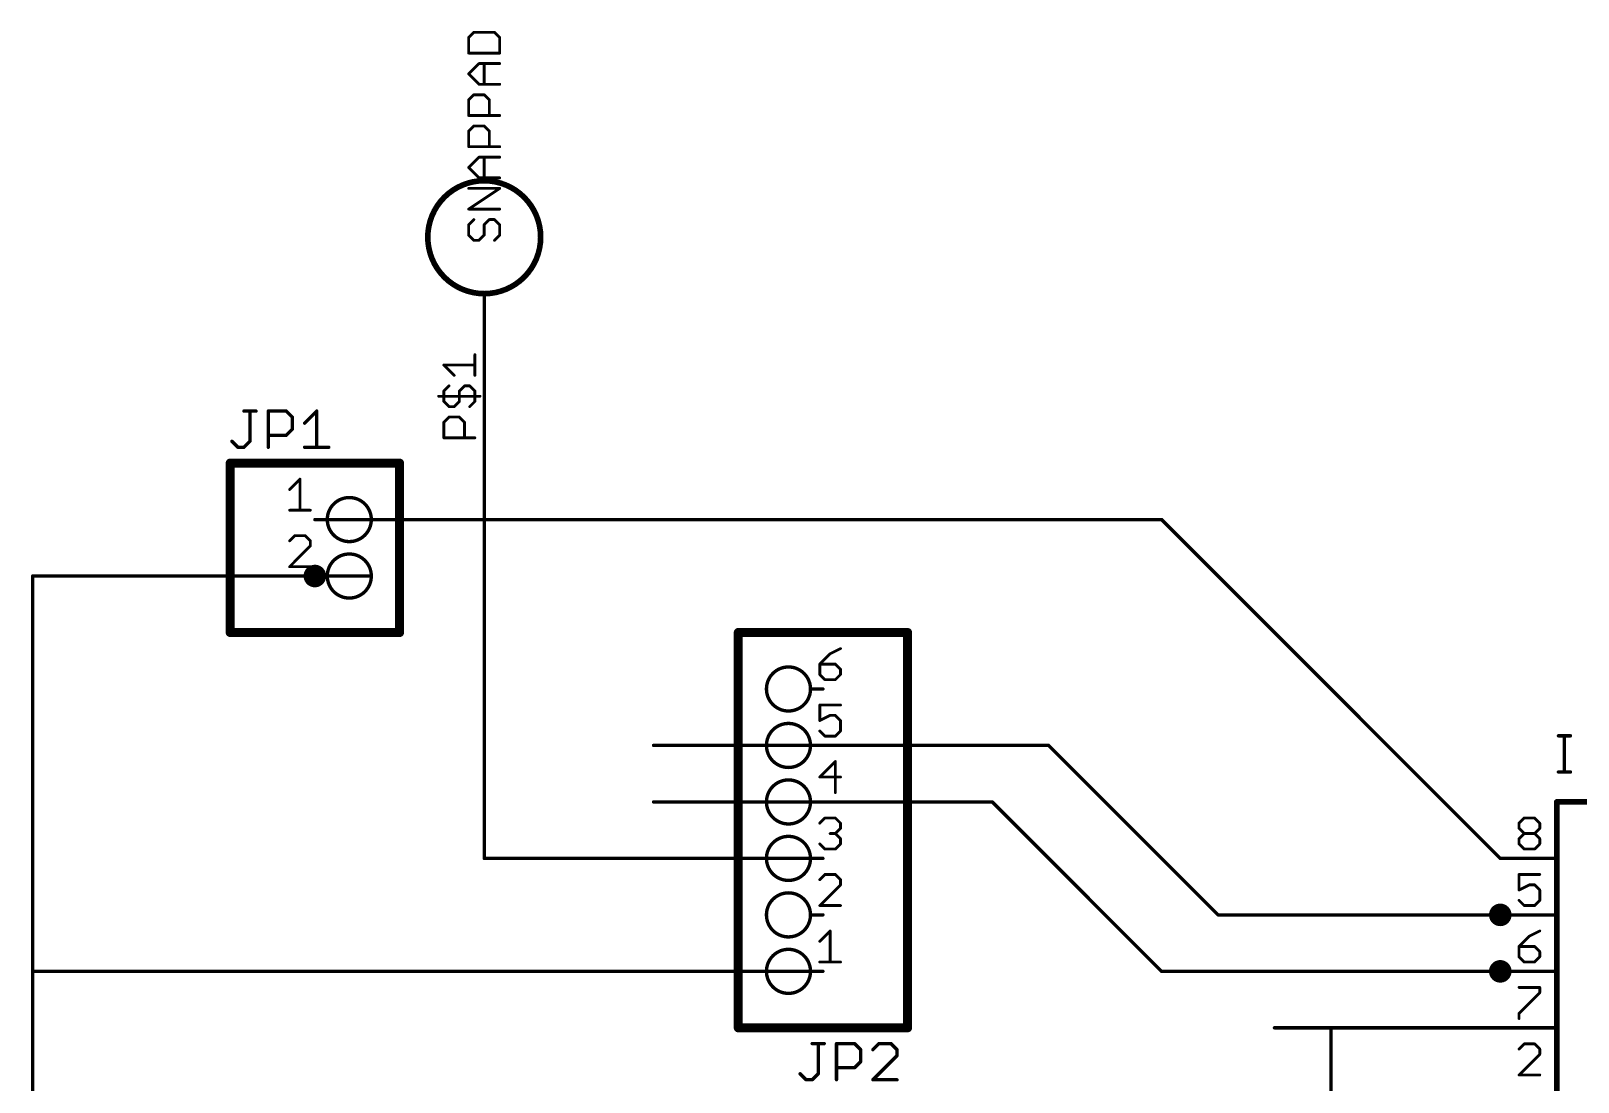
# Model space of a CAD drawing. Extents: x -18 to 94, y 13 to 106.
# Drawn here: x -17.9 to 51.8, y 58.5 to 105.8 of the extents above; entities that cross this region are included whole.
import ezdxf

# ---------------------------------------------------------------- set-up
doc = ezdxf.new("R2010")
doc.units = 0
for name, color, linetype in [('91', 94, 'CONTINUOUS'), ('94', 14, 'CONTINUOUS'), ('95', 251, 'CONTINUOUS')]:
    doc.layers.add(name, color=color, linetype=linetype)

msp = doc.modelspace()

# ---------------------------------------------------------------- linework, layer by layer
at = {"layer": '91', "const_width": 0.1524}
for points in [[(2.54, 83.82), (2.54, 88.9)], [(-5.08, 83.82), (2.54, 83.82)], [(2.54, 83.82), (33.02, 83.82)], [(2.54, 68.58), (2.54, 83.82)], [(33.02, 83.82), (48.26, 68.58)], [(-17.78, 81.28), (-17.78, 63.5)], [(-5.08, 81.28), (-17.78, 81.28)], [(-2.54, 81.28), (-5.08, 81.28)], [(17.78, 73.66), (10.16, 73.66)], [(17.78, 73.66), (27.94, 73.66)], [(27.94, 73.66), (35.56, 66.04)], [(17.78, 71.12), (10.16, 71.12)], [(17.78, 71.12), (25.4, 71.12)], [(25.4, 71.12), (33.02, 63.5)], [(2.54, 68.58), (17.78, 68.58)], [(48.26, 68.58), (50.8, 68.58)], [(35.56, 66.04), (48.26, 66.04)], [(48.26, 66.04), (50.8, 66.04)], [(17.78, 63.5), (-17.78, 63.5)], [(-17.78, 12.7), (-17.78, 63.5)], [(33.02, 63.5), (48.26, 63.5)], [(48.26, 63.5), (50.8, 63.5)], [(38.1, 60.96), (40.64, 60.96)], [(48.26, 60.96), (40.64, 60.96)], [(40.64, 60.96), (40.64, 30.48)]]:
    msp.add_lwpolyline(points, dxfattribs=at)
at = {"layer": '91'}
for points, const_width in [([(2.5781, 88.9, 1), (2.5019, 88.9)], 0.0762), ([(-5.08, 83.8581, 1), (-5.08, 83.7819)], 0.0762), ([(2.54, 83.8581, 1), (2.54, 83.7819)], 0.0762), ([(2.5781, 83.82, 1), (2.5019, 83.82)], 0.0762), ([(2.5019, 83.82, 1), (2.5781, 83.82)], 0.0762), ([(2.54, 83.7819, 1), (2.54, 83.8581)], 0.0762), ([(33.0469, 83.8469, 1), (32.9931, 83.7931)], 0.0762), ([(33.02, 83.7819, 1), (33.02, 83.8581)], 0.0762), ([(-5.08, 81.026, 1), (-5.08, 81.534, 1), (-5.08, 81.026)], 0.508), ([(-17.7419, 81.28, 1), (-17.8181, 81.28)], 0.0762), ([(-17.78, 81.3181, 1), (-17.78, 81.2419)], 0.0762), ([(-5.08, 81.3181, 1), (-5.08, 81.2419)], 0.0762), ([(-5.08, 81.2419, 1), (-5.08, 81.3181)], 0.0762), ([(-2.54, 81.2419, 1), (-2.54, 81.3181)], 0.0762), ([(10.16, 73.6981, 1), (10.16, 73.6219)], 0.0762), ([(17.78, 73.6981, 1), (17.78, 73.6219)], 0.0762), ([(17.78, 73.6219, 1), (17.78, 73.6981)], 0.0762), ([(27.9669, 73.6869, 1), (27.9131, 73.6331)], 0.0762), ([(27.94, 73.6219, 1), (27.94, 73.6981)], 0.0762), ([(10.16, 71.1581, 1), (10.16, 71.0819)], 0.0762), ([(17.78, 71.1581, 1), (17.78, 71.0819)], 0.0762), ([(17.78, 71.0819, 1), (17.78, 71.1581)], 0.0762), ([(25.4269, 71.1469, 1), (25.3731, 71.0931)], 0.0762), ([(25.4, 71.0819, 1), (25.4, 71.1581)], 0.0762), ([(2.54, 68.6181, 1), (2.54, 68.5419)], 0.0762), ([(2.5019, 68.58, 1), (2.5781, 68.58)], 0.0762), ([(17.78, 68.5419, 1), (17.78, 68.6181)], 0.0762), ([(48.26, 68.6181, 1), (48.26, 68.5419)], 0.0762), ([(48.2331, 68.5531, 1), (48.2869, 68.6069)], 0.0762), ([(50.8, 68.5419, 1), (50.8, 68.6181)], 0.0762), ([(48.26, 65.786, 1), (48.26, 66.294, 1), (48.26, 65.786)], 0.508), ([(35.56, 66.0781, 1), (35.56, 66.0019)], 0.0762), ([(35.5331, 66.0131, 1), (35.5869, 66.0669)], 0.0762), ([(48.26, 66.0781, 1), (48.26, 66.0019)], 0.0762), ([(48.26, 66.0019, 1), (48.26, 66.0781)], 0.0762), ([(50.8, 66.0019, 1), (50.8, 66.0781)], 0.0762), ([(-17.78, 63.5381, 1), (-17.78, 63.4619)], 0.0762), ([(-17.7419, 63.5, 1), (-17.8181, 63.5)], 0.0762), ([(-17.8181, 63.5, 1), (-17.7419, 63.5)], 0.0762), ([(17.78, 63.4619, 1), (17.78, 63.5381)], 0.0762), ([(33.02, 63.5381, 1), (33.02, 63.4619)], 0.0762), ([(32.9931, 63.4731, 1), (33.0469, 63.5269)], 0.0762), ([(48.26, 63.246, 1), (48.26, 63.754, 1), (48.26, 63.246)], 0.508), ([(48.26, 63.5381, 1), (48.26, 63.4619)], 0.0762), ([(48.26, 63.4619, 1), (48.26, 63.5381)], 0.0762), ([(50.8, 63.4619, 1), (50.8, 63.5381)], 0.0762), ([(38.1, 60.9981, 1), (38.1, 60.9219)], 0.0762), ([(40.64, 60.9981, 1), (40.64, 60.9219)], 0.0762), ([(40.6781, 60.96, 1), (40.6019, 60.96)], 0.0762), ([(40.64, 60.9219, 1), (40.64, 60.9981)], 0.0762), ([(48.26, 60.9219, 1), (48.26, 60.9981)], 0.0762)]:
    msp.add_lwpolyline(points, format="xyb", dxfattribs=dict(at, const_width=const_width))
at = {"layer": '94'}
for points, const_width in [([(2.54, 99.06, 0.4142), (0, 96.52)], 0.254), ([(5.08, 96.52, 0.4142), (2.54, 99.06)], 0.254), ([(2.54, 99.1235, 1), (2.54, 98.9965)], 0.127), ([(2.54, 98.9965, 1), (2.54, 99.1235)], 0.127), ([(0, 96.52, 0.4142), (2.54, 93.98)], 0.254), ([(0.0635, 96.52, 1), (-0.0635, 96.52)], 0.127), ([(-0.0635, 96.52, 1), (0.0635, 96.52)], 0.127), ([(2.54, 93.98, 0.4142), (5.08, 96.52)], 0.254), ([(5.1435, 96.52, 1), (5.0165, 96.52)], 0.127), ([(5.0165, 96.52, 1), (5.1435, 96.52)], 0.127), ([(2.54, 94.0435, 1), (2.54, 93.9165)], 0.127), ([(2.5781, 93.98, 1), (2.5019, 93.98)], 0.0762), ([(2.54, 93.9165, 1), (2.54, 94.0435)], 0.127), ([(2.5019, 88.9, 1), (2.5781, 88.9)], 0.0762), ([(-8.89, 86.4616, 1), (-8.89, 86.2584)], 0.2032), ([(-8.7884, 86.36, 1), (-8.9916, 86.36)], 0.2032), ([(-1.1684, 86.36, 1), (-1.3716, 86.36)], 0.2032), ([(-1.27, 86.2584, 1), (-1.27, 86.4616)], 0.2032), ([(-3.5306, 82.8294, 1), (-3.5306, 84.8106, 1), (-3.5306, 82.8294)], 0.1524), ([(-5.08, 83.8581, 1), (-5.08, 83.7819)], 0.0762), ([(-4.5212, 83.7819, 1), (-4.5212, 83.8581)], 0.0762), ([(-3.5306, 80.2894, 1), (-3.5306, 82.2706, 1), (-3.5306, 80.2894)], 0.1524), ([(-5.08, 81.3181, 1), (-5.08, 81.2419)], 0.0762), ([(-4.5212, 81.2419, 1), (-4.5212, 81.3181)], 0.0762), ([(-8.89, 78.8416, 1), (-8.89, 78.6384)], 0.2032), ([(-8.9916, 78.74, 1), (-8.7884, 78.74)], 0.2032), ([(-1.3716, 78.74, 1), (-1.1684, 78.74)], 0.2032), ([(-1.27, 78.6384, 1), (-1.27, 78.8416)], 0.2032), ([(13.97, 78.8416, 1), (13.97, 78.6384)], 0.2032), ([(14.0716, 78.74, 1), (13.8684, 78.74)], 0.2032), ([(21.6916, 78.74, 1), (21.4884, 78.74)], 0.2032), ([(21.59, 78.6384, 1), (21.59, 78.8416)], 0.2032), ([(16.2306, 75.2094, 1), (16.2306, 77.1906, 1), (16.2306, 75.2094)], 0.1524), ([(17.2212, 76.2381, 1), (17.2212, 76.1619)], 0.0762), ([(17.78, 76.1619, 1), (17.78, 76.2381)], 0.0762), ([(16.2306, 72.6694, 1), (16.2306, 74.6506, 1), (16.2306, 72.6694)], 0.1524), ([(17.2212, 73.6981, 1), (17.2212, 73.6219)], 0.0762), ([(17.78, 73.6219, 1), (17.78, 73.6981)], 0.0762), ([(16.2306, 70.1294, 1), (16.2306, 72.1106, 1), (16.2306, 70.1294)], 0.1524), ([(17.2212, 71.1581, 1), (17.2212, 71.0819)], 0.0762), ([(17.78, 71.0819, 1), (17.78, 71.1581)], 0.0762), ([(50.8, 71.1835, 1), (50.8, 71.0565)], 0.127), ([(50.8635, 71.12, 1), (50.7365, 71.12)], 0.127), ([(16.2306, 67.5894, 1), (16.2306, 69.5706, 1), (16.2306, 67.5894)], 0.1524), ([(17.2212, 68.6181, 1), (17.2212, 68.5419)], 0.0762), ([(17.78, 68.5419, 1), (17.78, 68.6181)], 0.0762), ([(48.26, 68.6181, 1), (48.26, 68.5419)], 0.0762), ([(50.8, 68.5419, 1), (50.8, 68.6181)], 0.0762), ([(16.2306, 65.0494, 1), (16.2306, 67.0306, 1), (16.2306, 65.0494)], 0.1524), ([(17.2212, 66.0781, 1), (17.2212, 66.0019)], 0.0762), ([(17.78, 66.0019, 1), (17.78, 66.0781)], 0.0762), ([(48.26, 66.0781, 1), (48.26, 66.0019)], 0.0762), ([(50.8, 66.0019, 1), (50.8, 66.0781)], 0.0762), ([(16.2306, 62.5094, 1), (16.2306, 64.4906, 1), (16.2306, 62.5094)], 0.1524), ([(17.2212, 63.5381, 1), (17.2212, 63.4619)], 0.0762), ([(17.78, 63.4619, 1), (17.78, 63.5381)], 0.0762), ([(48.26, 63.5381, 1), (48.26, 63.4619)], 0.0762), ([(50.8, 63.4619, 1), (50.8, 63.5381)], 0.0762), ([(13.97, 61.0616, 1), (13.97, 60.8584)], 0.2032), ([(13.8684, 60.96, 1), (14.0716, 60.96)], 0.2032), ([(21.4884, 60.96, 1), (21.6916, 60.96)], 0.2032), ([(21.59, 60.8584, 1), (21.59, 61.0616)], 0.2032), ([(48.26, 60.9981, 1), (48.26, 60.9219)], 0.0762), ([(50.8, 60.9219, 1), (50.8, 60.9981)], 0.0762)]:
    msp.add_lwpolyline(points, format="xyb", dxfattribs=dict(at, const_width=const_width))
for points, const_width in [([(2.54, 88.9), (2.54, 93.98)], 0.1524), ([(-1.27, 86.36), (-8.89, 86.36)], 0.4064), ([(-8.89, 86.36), (-8.89, 78.74)], 0.4064), ([(-1.27, 78.74), (-1.27, 86.36)], 0.4064), ([(-5.08, 83.82), (-4.5212, 83.82)], 0.1524), ([(-5.08, 81.28), (-4.5212, 81.28)], 0.1524), ([(-8.89, 78.74), (-1.27, 78.74)], 0.4064), ([(21.59, 78.74), (13.97, 78.74)], 0.4064), ([(13.97, 78.74), (13.97, 60.96)], 0.4064), ([(21.59, 60.96), (21.59, 78.74)], 0.4064), ([(17.78, 76.2), (17.2212, 76.2)], 0.1524), ([(17.78, 73.66), (17.2212, 73.66)], 0.1524), ([(17.78, 71.12), (17.2212, 71.12)], 0.1524), ([(50.8, 71.12), (93.98, 71.12)], 0.254), ([(50.8, 48.26), (50.8, 71.12)], 0.254), ([(17.78, 68.58), (17.2212, 68.58)], 0.1524), ([(48.26, 68.58), (50.8, 68.58)], 0.1524), ([(17.78, 66.04), (17.2212, 66.04)], 0.1524), ([(48.26, 66.04), (50.8, 66.04)], 0.1524), ([(17.78, 63.5), (17.2212, 63.5)], 0.1524), ([(48.26, 63.5), (50.8, 63.5)], 0.1524), ([(13.97, 60.96), (21.59, 60.96)], 0.4064), ([(48.26, 60.96), (50.8, 60.96)], 0.1524)]:
    msp.add_lwpolyline(points, dxfattribs=dict(at, const_width=const_width))
at = {"layer": '95'}
for points, const_width in [([(2.0733, 105.7321), (1.8403, 105.4991)], 0.127), ([(1.8403, 105.4991), (1.8403, 104.8)], 0.127), ([(3.0055, 105.7321), (2.0733, 105.7321)], 0.127), ([(3.2385, 105.4991), (3.0055, 105.7321)], 0.127), ([(3.2385, 104.8), (3.2385, 105.4991)], 0.127), ([(1.8403, 104.8), (3.2385, 104.8)], 0.127), ([(1.8403, 103.8628), (2.3064, 104.3288)], 0.127), ([(2.3064, 103.3967), (1.8403, 103.8628)], 0.127), ([(2.3064, 104.3288), (3.2385, 104.3288)], 0.127), ([(2.5394, 103.3967), (2.5394, 104.3288)], 0.127), ([(3.2385, 103.3967), (2.3064, 103.3967)], 0.127), ([(1.8403, 102.6925), (2.0733, 102.9255)], 0.127), ([(1.8403, 101.9934), (1.8403, 102.6925)], 0.127), ([(2.0733, 102.9255), (2.5394, 102.9255)], 0.127), ([(2.5394, 102.9255), (2.7724, 102.6925)], 0.127), ([(2.7724, 102.6925), (2.7724, 101.9934)], 0.127), ([(3.2385, 101.9934), (1.8403, 101.9934)], 0.127), ([(1.8403, 101.2892), (2.0733, 101.5223)], 0.127), ([(1.8403, 100.5901), (1.8403, 101.2892)], 0.127), ([(2.0733, 101.5223), (2.5394, 101.5223)], 0.127), ([(2.5394, 101.5223), (2.7724, 101.2892)], 0.127), ([(2.7724, 101.2892), (2.7724, 100.5901)], 0.127), ([(3.2385, 100.5901), (1.8403, 100.5901)], 0.127), ([(1.8403, 99.6529), (2.3064, 100.119)], 0.127), ([(2.3064, 99.1869), (1.8403, 99.6529)], 0.127), ([(2.3064, 100.119), (3.2385, 100.119)], 0.127), ([(2.5394, 99.1869), (2.5394, 100.119)], 0.127), ([(3.2385, 99.1869), (2.3064, 99.1869)], 0.127), ([(1.8403, 97.7836), (3.2385, 98.7157)], 0.127), ([(3.2385, 98.7157), (1.8403, 98.7157)], 0.127), ([(3.2385, 97.7836), (1.8403, 97.7836)], 0.127), ([(2.0733, 97.3124), (1.8403, 97.0794)], 0.127), ([(1.8403, 97.0794), (1.8403, 96.6133)], 0.127), ([(2.5394, 97.0794), (2.7724, 97.3124)], 0.127), ([(2.5394, 96.6133), (2.5394, 97.0794)], 0.127), ([(2.7724, 97.3124), (3.0055, 97.3124)], 0.127), ([(3.0055, 97.3124), (3.2385, 97.0794)], 0.127), ([(3.2385, 97.0794), (3.2385, 96.6133)], 0.127), ([(1.8403, 96.6133), (2.0733, 96.3803)], 0.127), ([(2.0733, 96.3803), (2.3064, 96.3803)], 0.127), ([(2.3064, 96.3803), (2.5394, 96.6133)], 0.127), ([(3.2385, 96.6133), (3.0055, 96.3803)], 0.127), ([(2.1209, 90.3034), (2.1209, 91.2355)], 0.127), ([(1.1888, 90.3034), (0.7227, 90.7695)], 0.127), ([(0.7227, 90.7695), (2.1209, 90.7695)], 0.127), ([(0.7227, 89.5992), (0.9557, 89.8323)], 0.127), ([(1.6548, 89.8323), (1.4218, 89.5992)], 0.127), ([(1.8879, 89.8323), (1.6548, 89.8323)], 0.127), ([(2.1209, 89.5992), (1.8879, 89.8323)], 0.127), ([(0.4897, 89.3662), (2.3539, 89.3662)], 0.127), ([(0.7227, 89.1332), (0.7227, 89.5992)], 0.127), ([(0.9557, 88.9001), (0.7227, 89.1332)], 0.127), ([(1.4218, 89.1332), (1.1888, 88.9001)], 0.127), ([(1.4218, 89.5992), (1.4218, 89.1332)], 0.127), ([(1.8879, 88.9001), (2.1209, 89.1332)], 0.127), ([(2.1209, 89.1332), (2.1209, 89.5992)], 0.127), ([(-8.2715, 88.6982), (-7.7291, 88.6982)], 0.1524), ([(-8.0003, 87.3424), (-8.0003, 88.6982)], 0.1524), ([(-7.1766, 87.0712), (-7.1766, 88.6982)], 0.1524), ([(-7.1766, 88.6982), (-6.3632, 88.6982)], 0.1524), ([(-6.3632, 88.6982), (-6.092, 88.427)], 0.1524), ([(-6.092, 88.427), (-6.092, 87.8847)], 0.1524), ([(-5.5395, 88.1559), (-4.9972, 88.6982)], 0.1524), ([(-4.9972, 88.6982), (-4.9972, 87.0712)], 0.1524), ([(0.7227, 88.196), (0.9557, 88.429)], 0.127), ([(1.1888, 88.9001), (0.9557, 88.9001)], 0.127), ([(0.9557, 88.429), (1.4218, 88.429)], 0.127), ([(1.4218, 88.429), (1.6548, 88.196)], 0.127), ([(-6.092, 87.8847), (-6.3632, 87.6135)], 0.1524), ([(0.7227, 87.4969), (0.7227, 88.196)], 0.127), ([(1.6548, 88.196), (1.6548, 87.4969)], 0.127), ([(-8.8138, 87.3424), (-8.5426, 87.0712)], 0.1524), ([(-8.5426, 87.0712), (-8.2715, 87.0712)], 0.1524), ([(-8.2715, 87.0712), (-8.0003, 87.3424)], 0.1524), ([(-6.3632, 87.6135), (-7.1766, 87.6135)], 0.1524), ([(-5.5395, 87.0712), (-4.4548, 87.0712)], 0.1524), ([(2.1209, 87.4969), (0.7227, 87.4969)], 0.127), ([(-6.2166, 85.1712), (-5.7505, 85.6373)], 0.127), ([(-5.7505, 85.6373), (-5.7505, 84.2391)], 0.127), ([(-6.2166, 84.2391), (-5.2845, 84.2391)], 0.127), ([(-5.9835, 83.0973), (-6.2166, 82.8643)], 0.127), ([(-5.5175, 83.0973), (-5.9835, 83.0973)], 0.127), ([(-5.2845, 82.8643), (-5.5175, 83.0973)], 0.127), ([(-5.2845, 82.6312), (-5.2845, 82.8643)], 0.127), ([(-6.2166, 81.6991), (-5.2845, 82.6312)], 0.127), ([(-5.2845, 81.6991), (-6.2166, 81.6991)], 0.127), ([(18.5724, 78.0173), (18.1064, 77.7843)], 0.127), ([(18.1064, 77.7843), (17.6403, 77.3182)], 0.127), ([(17.6403, 77.3182), (17.6403, 76.8521)], 0.127), ([(18.3394, 77.3182), (17.6403, 77.3182)], 0.127), ([(18.5724, 77.0852), (18.3394, 77.3182)], 0.127), ([(17.6403, 76.8521), (17.8733, 76.6191)], 0.127), ([(17.8733, 76.6191), (18.3394, 76.6191)], 0.127), ([(18.3394, 76.6191), (18.5724, 76.8521)], 0.127), ([(18.5724, 76.8521), (18.5724, 77.0852)], 0.127), ([(18.5724, 75.4773), (17.6403, 75.4773)], 0.127), ([(17.6403, 75.4773), (17.6403, 74.7782)], 0.127), ([(17.6403, 74.7782), (18.1064, 75.0112)], 0.127), ([(18.1064, 75.0112), (18.3394, 75.0112)], 0.127), ([(18.3394, 75.0112), (18.5724, 74.7782)], 0.127), ([(18.5724, 74.7782), (18.5724, 74.3121)], 0.127), ([(17.8733, 74.0791), (17.6403, 74.3121)], 0.127), ([(18.3394, 74.0791), (17.8733, 74.0791)], 0.127), ([(18.5724, 74.3121), (18.3394, 74.0791)], 0.127), ([(50.8762, 74.0932), (51.4185, 74.0932)], 0.1524), ([(51.1474, 72.4662), (51.1474, 74.0932)], 0.1524), ([(18.3394, 72.9373), (17.6403, 72.2382)], 0.127), ([(18.3394, 71.5391), (18.3394, 72.9373)], 0.127), ([(50.8762, 72.4662), (51.4185, 72.4662)], 0.1524), ([(17.6403, 72.2382), (18.5724, 72.2382)], 0.127), ([(17.6403, 70.1643), (17.8733, 70.3973)], 0.127), ([(17.8733, 70.3973), (18.3394, 70.3973)], 0.127), ([(18.3394, 70.3973), (18.5724, 70.1643)], 0.127), ([(49.1046, 70.1643), (49.3377, 70.3973)], 0.127), ([(49.3377, 70.3973), (49.8037, 70.3973)], 0.127), ([(49.8037, 70.3973), (50.0368, 70.1643)], 0.127), ([(18.3394, 69.6982), (18.1064, 69.6982)], 0.127), ([(18.5724, 69.9312), (18.3394, 69.6982)], 0.127), ([(18.3394, 69.6982), (18.5724, 69.4652)], 0.127), ([(18.5724, 70.1643), (18.5724, 69.9312)], 0.127), ([(49.1046, 69.9312), (49.1046, 70.1643)], 0.127), ([(49.3377, 69.6982), (49.1046, 69.9312)], 0.127), ([(49.1046, 69.4652), (49.3377, 69.6982)], 0.127), ([(49.3377, 69.6982), (49.8037, 69.6982)], 0.127), ([(50.0368, 69.9312), (49.8037, 69.6982)], 0.127), ([(49.8037, 69.6982), (50.0368, 69.4652)], 0.127), ([(50.0368, 70.1643), (50.0368, 69.9312)], 0.127), ([(17.8733, 68.9991), (17.6403, 69.2321)], 0.127), ([(18.3394, 68.9991), (17.8733, 68.9991)], 0.127), ([(18.5724, 69.2321), (18.3394, 68.9991)], 0.127), ([(18.5724, 69.4652), (18.5724, 69.2321)], 0.127), ([(49.1046, 69.2321), (49.1046, 69.4652)], 0.127), ([(49.3377, 68.9991), (49.1046, 69.2321)], 0.127), ([(49.8037, 68.9991), (49.3377, 68.9991)], 0.127), ([(50.0368, 69.2321), (49.8037, 68.9991)], 0.127), ([(50.0368, 69.4652), (50.0368, 69.2321)], 0.127), ([(17.8733, 67.8573), (17.6403, 67.6243)], 0.127), ([(18.3394, 67.8573), (17.8733, 67.8573)], 0.127), ([(18.5724, 67.6243), (18.3394, 67.8573)], 0.127), ([(18.5724, 67.3912), (18.5724, 67.6243)], 0.127), ([(50.0368, 67.8573), (49.1046, 67.8573)], 0.127), ([(49.1046, 67.8573), (49.1046, 67.1582)], 0.127), ([(17.6403, 66.4591), (18.5724, 67.3912)], 0.127), ([(49.1046, 67.1582), (49.5707, 67.3912)], 0.127), ([(49.5707, 67.3912), (49.8037, 67.3912)], 0.127), ([(49.8037, 67.3912), (50.0368, 67.1582)], 0.127), ([(50.0368, 67.1582), (50.0368, 66.6921)], 0.127), ([(18.5724, 66.4591), (17.6403, 66.4591)], 0.127), ([(49.3377, 66.4591), (49.1046, 66.6921)], 0.127), ([(49.8037, 66.4591), (49.3377, 66.4591)], 0.127), ([(50.0368, 66.6921), (49.8037, 66.4591)], 0.127), ([(17.6403, 64.8512), (18.1064, 65.3173)], 0.127), ([(18.1064, 65.3173), (18.1064, 63.9191)], 0.127), ([(49.5707, 65.0843), (49.1046, 64.6182)], 0.127), ([(50.0368, 65.3173), (49.5707, 65.0843)], 0.127), ([(49.1046, 64.6182), (49.1046, 64.1521)], 0.127), ([(49.8037, 64.6182), (49.1046, 64.6182)], 0.127), ([(49.1046, 64.1521), (49.3377, 63.9191)], 0.127), ([(50.0368, 64.3852), (49.8037, 64.6182)], 0.127), ([(49.8037, 63.9191), (50.0368, 64.1521)], 0.127), ([(50.0368, 64.1521), (50.0368, 64.3852)], 0.127), ([(17.6403, 63.9191), (18.5724, 63.9191)], 0.127), ([(49.3377, 63.9191), (49.8037, 63.9191)], 0.127), ([(49.1046, 62.7773), (50.0368, 62.7773)], 0.127), ([(50.0368, 62.7773), (50.0368, 62.5443)], 0.127), ([(50.0368, 62.5443), (49.1046, 61.6121)], 0.127), ([(49.1046, 61.6121), (49.1046, 61.3791)], 0.127), ([(17.2971, 60.2502), (17.8394, 60.2502)], 0.1524), ([(17.5682, 58.8944), (17.5682, 60.2502)], 0.1524), ([(18.3919, 58.6232), (18.3919, 60.2502)], 0.1524), ([(18.3919, 60.2502), (19.2054, 60.2502)], 0.1524), ([(19.2054, 60.2502), (19.4765, 59.979)], 0.1524), ([(19.4765, 59.979), (19.4765, 59.4367)], 0.1524), ([(20.3002, 60.2502), (20.029, 59.979)], 0.1524), ([(20.8425, 60.2502), (20.3002, 60.2502)], 0.1524), ([(21.1137, 59.979), (20.8425, 60.2502)], 0.1524), ([(21.1137, 59.7079), (21.1137, 59.979)], 0.1524), ([(49.3377, 60.2373), (49.1046, 60.0043)], 0.127), ([(49.8037, 60.2373), (49.3377, 60.2373)], 0.127), ([(50.0368, 60.0043), (49.8037, 60.2373)], 0.127), ([(50.0368, 59.7712), (50.0368, 60.0043)], 0.127), ([(19.2054, 59.1655), (18.3919, 59.1655)], 0.1524), ([(19.4765, 59.4367), (19.2054, 59.1655)], 0.1524), ([(20.029, 58.6232), (21.1137, 59.7079)], 0.1524), ([(49.1046, 58.8391), (50.0368, 59.7712)], 0.127), ([(16.7547, 58.8944), (17.0259, 58.6232)], 0.1524), ([(17.0259, 58.6232), (17.2971, 58.6232)], 0.1524), ([(17.2971, 58.6232), (17.5682, 58.8944)], 0.1524), ([(21.1137, 58.6232), (20.029, 58.6232)], 0.1524), ([(50.0368, 58.8391), (49.1046, 58.8391)], 0.127)]:
    msp.add_lwpolyline(points, dxfattribs=dict(at, const_width=const_width))
for points, const_width in [([(1.8721, 105.4991, 1), (1.8086, 105.4991)], 0.0635), ([(1.8179, 105.5215, 1), (1.8628, 105.4766)], 0.0635), ([(2.0733, 105.7638, 1), (2.0733, 105.7003)], 0.0635), ([(2.0958, 105.7096, 1), (2.0509, 105.7545)], 0.0635), ([(3.0279, 105.7545, 1), (2.983, 105.7096)], 0.0635), ([(3.0055, 105.7003, 1), (3.0055, 105.7638)], 0.0635), ([(3.2703, 105.4991, 1), (3.2067, 105.4991)], 0.0635), ([(3.216, 105.4766, 1), (3.261, 105.5215)], 0.0635), ([(1.8403, 104.8317, 1), (1.8403, 104.7682)], 0.0635), ([(1.8086, 104.8, 1), (1.8721, 104.8)], 0.0635), ([(3.2067, 104.8, 1), (3.2703, 104.8)], 0.0635), ([(3.2385, 104.7682, 1), (3.2385, 104.8317)], 0.0635), ([(1.8628, 103.8852, 1), (1.8179, 103.8403)], 0.0635), ([(1.8179, 103.8852, 1), (1.8628, 103.8403)], 0.0635), ([(2.3064, 104.3606, 1), (2.3064, 104.2971)], 0.0635), ([(2.3288, 104.3064, 1), (2.2839, 104.3513)], 0.0635), ([(2.5712, 104.3288, 1), (2.5077, 104.3288)], 0.0635), ([(3.2385, 104.2971, 1), (3.2385, 104.3606)], 0.0635), ([(2.3064, 103.4284, 1), (2.3064, 103.3649)], 0.0635), ([(2.2839, 103.3742, 1), (2.3288, 103.4191)], 0.0635), ([(2.5077, 103.3967, 1), (2.5712, 103.3967)], 0.0635), ([(3.2385, 103.3649, 1), (3.2385, 103.4284)], 0.0635), ([(1.8721, 102.6925, 1), (1.8086, 102.6925)], 0.0635), ([(1.8179, 102.715, 1), (1.8628, 102.6701)], 0.0635), ([(2.0733, 102.9573, 1), (2.0733, 102.8938)], 0.0635), ([(2.0958, 102.9031, 1), (2.0509, 102.948)], 0.0635), ([(2.5619, 102.948, 1), (2.517, 102.9031)], 0.0635), ([(2.5394, 102.8938, 1), (2.5394, 102.9573)], 0.0635), ([(2.8042, 102.6925, 1), (2.7407, 102.6925)], 0.0635), ([(2.75, 102.6701, 1), (2.7949, 102.715)], 0.0635), ([(1.8403, 102.0252, 1), (1.8403, 101.9617)], 0.0635), ([(1.8086, 101.9934, 1), (1.8721, 101.9934)], 0.0635), ([(2.7407, 101.9934, 1), (2.8042, 101.9934)], 0.0635), ([(3.2385, 101.9617, 1), (3.2385, 102.0252)], 0.0635), ([(1.8721, 101.2892, 1), (1.8086, 101.2892)], 0.0635), ([(1.8179, 101.3117, 1), (1.8628, 101.2668)], 0.0635), ([(2.0733, 101.554, 1), (2.0733, 101.4905)], 0.0635), ([(2.0958, 101.4998, 1), (2.0509, 101.5447)], 0.0635), ([(2.5619, 101.5447, 1), (2.517, 101.4998)], 0.0635), ([(2.5394, 101.4905, 1), (2.5394, 101.554)], 0.0635), ([(2.8042, 101.2892, 1), (2.7407, 101.2892)], 0.0635), ([(2.75, 101.2668, 1), (2.7949, 101.3117)], 0.0635), ([(1.8403, 100.6219, 1), (1.8403, 100.5584)], 0.0635), ([(1.8086, 100.5901, 1), (1.8721, 100.5901)], 0.0635), ([(2.7407, 100.5901, 1), (2.8042, 100.5901)], 0.0635), ([(3.2385, 100.5584, 1), (3.2385, 100.6219)], 0.0635), ([(1.8628, 99.6754, 1), (1.8179, 99.6305)], 0.0635), ([(1.8179, 99.6754, 1), (1.8628, 99.6305)], 0.0635), ([(2.3064, 100.1507, 1), (2.3064, 100.0872)], 0.0635), ([(2.3288, 100.0965, 1), (2.2839, 100.1414)], 0.0635), ([(2.5712, 100.119, 1), (2.5077, 100.119)], 0.0635), ([(3.2385, 100.0872, 1), (3.2385, 100.1507)], 0.0635), ([(2.3064, 99.2186, 1), (2.3064, 99.1551)], 0.0635), ([(2.2839, 99.1644, 1), (2.3288, 99.2093)], 0.0635), ([(2.5077, 99.1869, 1), (2.5712, 99.1869)], 0.0635), ([(3.2385, 99.1551, 1), (3.2385, 99.2186)], 0.0635), ([(1.8403, 98.7475, 1), (1.8403, 98.684)], 0.0635), ([(3.2561, 98.6893, 1), (3.2209, 98.7421)], 0.0635), ([(3.2385, 98.684, 1), (3.2385, 98.7475)], 0.0635), ([(1.8403, 97.8153, 1), (1.8403, 97.7518)], 0.0635), ([(1.8227, 97.81, 1), (1.8579, 97.7572)], 0.0635), ([(3.2385, 97.7518, 1), (3.2385, 97.8153)], 0.0635), ([(1.8721, 97.0794, 1), (1.8086, 97.0794)], 0.0635), ([(1.8179, 97.1018, 1), (1.8628, 97.0569)], 0.0635), ([(2.0958, 97.29, 1), (2.0509, 97.3349)], 0.0635), ([(2.5712, 97.0794, 1), (2.5077, 97.0794)], 0.0635), ([(2.517, 97.1018, 1), (2.5619, 97.0569)], 0.0635), ([(2.7724, 97.3442, 1), (2.7724, 97.2807)], 0.0635), ([(2.7949, 97.29, 1), (2.75, 97.3349)], 0.0635), ([(3.0279, 97.3349, 1), (2.983, 97.29)], 0.0635), ([(3.0055, 97.2807, 1), (3.0055, 97.3442)], 0.0635), ([(3.2703, 97.0794, 1), (3.2067, 97.0794)], 0.0635), ([(3.216, 97.0569, 1), (3.261, 97.1018)], 0.0635), ([(1.8086, 96.6133, 1), (1.8721, 96.6133)], 0.0635), ([(1.8628, 96.6358, 1), (1.8179, 96.5909)], 0.0635), ([(2.0733, 96.4121, 1), (2.0733, 96.3486)], 0.0635), ([(2.0509, 96.3578, 1), (2.0958, 96.4028)], 0.0635), ([(2.2839, 96.4028, 1), (2.3288, 96.3578)], 0.0635), ([(2.3064, 96.3486, 1), (2.3064, 96.4121)], 0.0635), ([(2.5077, 96.6133, 1), (2.5712, 96.6133)], 0.0635), ([(2.5619, 96.5909, 1), (2.517, 96.6358)], 0.0635), ([(2.983, 96.4028, 1), (3.0279, 96.3578)], 0.0635), ([(3.2067, 96.6133, 1), (3.2703, 96.6133)], 0.0635), ([(3.261, 96.5909, 1), (3.216, 96.6358)], 0.0635), ([(2.1527, 91.2355, 1), (2.0892, 91.2355)], 0.0635), ([(0.7227, 90.8012, 1), (0.7227, 90.7377)], 0.0635), ([(0.7452, 90.7919, 1), (0.7003, 90.747)], 0.0635), ([(2.1209, 90.7377, 1), (2.1209, 90.8012)], 0.0635), ([(0.9782, 89.8098, 1), (0.9333, 89.8547)], 0.0635), ([(1.1663, 90.281, 1), (1.2112, 90.3259)], 0.0635), ([(1.6548, 89.864, 1), (1.6548, 89.8005)], 0.0635), ([(1.6773, 89.8098, 1), (1.6324, 89.8547)], 0.0635), ([(1.9103, 89.8547, 1), (1.8654, 89.8098)], 0.0635), ([(1.8879, 89.8005, 1), (1.8879, 89.864)], 0.0635), ([(2.0892, 90.3034, 1), (2.1527, 90.3034)], 0.0635), ([(0.4897, 89.398, 1), (0.4897, 89.3345)], 0.0635), ([(0.7545, 89.5992, 1), (0.691, 89.5992)], 0.0635), ([(0.7003, 89.6217, 1), (0.7452, 89.5768)], 0.0635), ([(0.7452, 89.1556, 1), (0.7003, 89.1107)], 0.0635), ([(0.691, 89.1332, 1), (0.7545, 89.1332)], 0.0635), ([(1.4536, 89.5992, 1), (1.3901, 89.5992)], 0.0635), ([(1.3901, 89.1332, 1), (1.4536, 89.1332)], 0.0635), ([(1.3994, 89.6217, 1), (1.4443, 89.5768)], 0.0635), ([(1.4443, 89.1107, 1), (1.3994, 89.1556)], 0.0635), ([(2.1527, 89.5992, 1), (2.0892, 89.5992)], 0.0635), ([(2.0892, 89.1332, 1), (2.1527, 89.1332)], 0.0635), ([(2.1434, 89.1107, 1), (2.0984, 89.1556)], 0.0635), ([(2.0984, 89.5768, 1), (2.1434, 89.6217)], 0.0635), ([(2.3539, 89.3345, 1), (2.3539, 89.398)], 0.0635), ([(-8.2715, 88.7363, 1), (-8.2715, 88.6601)], 0.0762), ([(-7.9622, 88.6982, 1), (-8.0384, 88.6982)], 0.0762), ([(-7.7291, 88.6601, 1), (-7.7291, 88.7363)], 0.0762), ([(-7.1385, 88.6982, 1), (-7.2147, 88.6982)], 0.0762), ([(-7.1766, 88.7363, 1), (-7.1766, 88.6601)], 0.0762), ([(-6.3362, 88.7251, 1), (-6.3901, 88.6712)], 0.0762), ([(-6.3632, 88.6601, 1), (-6.3632, 88.7363)], 0.0762), ([(-6.0539, 88.427, 1), (-6.1301, 88.427)], 0.0762), ([(-6.1189, 88.4001, 1), (-6.065, 88.454)], 0.0762), ([(-4.9591, 88.6982, 1), (-5.0353, 88.6982)], 0.0762), ([(-4.9702, 88.6712, 1), (-5.0241, 88.7251)], 0.0762), ([(0.9557, 88.9319, 1), (0.9557, 88.8684)], 0.0635), ([(0.9557, 88.4607, 1), (0.9557, 88.3972)], 0.0635), ([(0.9333, 88.8777, 1), (0.9782, 88.9226)], 0.0635), ([(0.9782, 88.4065, 1), (0.9333, 88.4514)], 0.0635), ([(1.1663, 88.9226, 1), (1.2112, 88.8777)], 0.0635), ([(1.1888, 88.8684, 1), (1.1888, 88.9319)], 0.0635), ([(1.4443, 88.4514, 1), (1.3994, 88.4065)], 0.0635), ([(1.4218, 88.3972, 1), (1.4218, 88.4607)], 0.0635), ([(1.8654, 88.9226, 1), (1.9103, 88.8777)], 0.0635), ([(-6.1301, 87.8847, 1), (-6.0539, 87.8847)], 0.0762), ([(-6.065, 87.8578, 1), (-6.1189, 87.9116)], 0.0762), ([(-5.5664, 88.1828, 1), (-5.5125, 88.1289)], 0.0762), ([(0.7545, 88.196, 1), (0.691, 88.196)], 0.0635), ([(0.7003, 88.2184, 1), (0.7452, 88.1735)], 0.0635), ([(1.6866, 88.196, 1), (1.6231, 88.196)], 0.0635), ([(1.6324, 88.1735, 1), (1.6773, 88.2184)], 0.0635), ([(-8.7869, 87.3693, 1), (-8.8407, 87.3154)], 0.0762), ([(-8.5426, 87.1093, 1), (-8.5426, 87.0331)], 0.0762), ([(-8.5696, 87.0443, 1), (-8.5157, 87.0981)], 0.0762), ([(-8.2984, 87.0981, 1), (-8.2445, 87.0443)], 0.0762), ([(-8.2715, 87.0331, 1), (-8.2715, 87.1093)], 0.0762), ([(-8.0384, 87.3424, 1), (-7.9622, 87.3424)], 0.0762), ([(-7.9734, 87.3154, 1), (-8.0272, 87.3693)], 0.0762), ([(-7.1766, 87.6516, 1), (-7.1766, 87.5754)], 0.0762), ([(-7.2147, 87.0712, 1), (-7.1385, 87.0712)], 0.0762), ([(-6.3901, 87.6405, 1), (-6.3362, 87.5866)], 0.0762), ([(-6.3632, 87.5754, 1), (-6.3632, 87.6516)], 0.0762), ([(-5.5395, 87.1093, 1), (-5.5395, 87.0331)], 0.0762), ([(-5.0353, 87.0712, 1), (-4.9591, 87.0712)], 0.0762), ([(-4.4548, 87.0331, 1), (-4.4548, 87.1093)], 0.0762), ([(0.7227, 87.5286, 1), (0.7227, 87.4651)], 0.0635), ([(0.691, 87.4969, 1), (0.7545, 87.4969)], 0.0635), ([(1.6231, 87.4969, 1), (1.6866, 87.4969)], 0.0635), ([(2.1209, 87.4651, 1), (2.1209, 87.5286)], 0.0635), ([(-5.7188, 85.6373, 1), (-5.7823, 85.6373)], 0.0635), ([(-5.7281, 85.6148, 1), (-5.773, 85.6597)], 0.0635), ([(-6.239, 85.1937, 1), (-6.1941, 85.1488)], 0.0635), ([(-6.2166, 84.2709, 1), (-6.2166, 84.2074)], 0.0635), ([(-5.7823, 84.2391, 1), (-5.7188, 84.2391)], 0.0635), ([(-5.2845, 84.2074, 1), (-5.2845, 84.2709)], 0.0635), ([(-6.239, 82.8867, 1), (-6.1941, 82.8418)], 0.0635), ([(-5.9835, 83.129, 1), (-5.9835, 83.0655)], 0.0635), ([(-5.9611, 83.0748, 1), (-6.006, 83.1197)], 0.0635), ([(-5.495, 83.1197, 1), (-5.5399, 83.0748)], 0.0635), ([(-5.5175, 83.0655, 1), (-5.5175, 83.129)], 0.0635), ([(-5.2527, 82.8643, 1), (-5.3162, 82.8643)], 0.0635), ([(-5.3069, 82.8418, 1), (-5.262, 82.8867)], 0.0635), ([(-5.3162, 82.6312, 1), (-5.2527, 82.6312)], 0.0635), ([(-5.262, 82.6088, 1), (-5.3069, 82.6537)], 0.0635), ([(-6.2166, 81.7309, 1), (-6.2166, 81.6673)], 0.0635), ([(-6.239, 81.7216, 1), (-6.1941, 81.6766)], 0.0635), ([(-5.2845, 81.6673, 1), (-5.2845, 81.7309)], 0.0635), ([(18.5866, 77.9889, 1), (18.5582, 78.0457)], 0.0635), ([(17.6403, 77.3499, 1), (17.6403, 77.2864)], 0.0635), ([(17.6178, 77.3406, 1), (17.6628, 77.2957)], 0.0635), ([(17.672, 77.3182, 1), (17.6086, 77.3182)], 0.0635), ([(18.0922, 77.8127, 1), (18.1206, 77.7559)], 0.0635), ([(18.1288, 77.7618, 1), (18.0839, 77.8067)], 0.0635), ([(18.3618, 77.3406, 1), (18.3169, 77.2957)], 0.0635), ([(18.3394, 77.2864, 1), (18.3394, 77.3499)], 0.0635), ([(17.6628, 76.8746, 1), (17.6178, 76.8297)], 0.0635), ([(17.6086, 76.8521, 1), (17.672, 76.8521)], 0.0635), ([(17.8733, 76.6509, 1), (17.8733, 76.5874)], 0.0635), ([(17.8509, 76.5966, 1), (17.8958, 76.6416)], 0.0635), ([(18.3169, 76.6416, 1), (18.3618, 76.5966)], 0.0635), ([(18.3394, 76.5874, 1), (18.3394, 76.6509)], 0.0635), ([(18.6042, 77.0852, 1), (18.5407, 77.0852)], 0.0635), ([(18.5407, 76.8521, 1), (18.6042, 76.8521)], 0.0635), ([(18.55, 77.0627, 1), (18.5949, 77.1076)], 0.0635), ([(18.5949, 76.8297, 1), (18.55, 76.8746)], 0.0635), ([(17.6403, 75.509, 1), (17.6403, 75.4455)], 0.0635), ([(17.672, 75.4773, 1), (17.6086, 75.4773)], 0.0635), ([(18.5724, 75.4455, 1), (18.5724, 75.509)], 0.0635), ([(17.6261, 74.8066, 1), (17.6545, 74.7498)], 0.0635), ([(17.6086, 74.7782, 1), (17.672, 74.7782)], 0.0635), ([(18.1064, 75.043, 1), (18.1064, 74.9795)], 0.0635), ([(18.1206, 74.9828, 1), (18.0922, 75.0396)], 0.0635), ([(18.3618, 75.0337, 1), (18.3169, 74.9888)], 0.0635), ([(18.3394, 74.9795, 1), (18.3394, 75.043)], 0.0635), ([(18.6042, 74.7782, 1), (18.5407, 74.7782)], 0.0635), ([(18.55, 74.7557, 1), (18.5949, 74.8006)], 0.0635), ([(17.6628, 74.3346, 1), (17.6178, 74.2897)], 0.0635), ([(17.8733, 74.1108, 1), (17.8733, 74.0473)], 0.0635), ([(17.8509, 74.0566, 1), (17.8958, 74.1016)], 0.0635), ([(18.3169, 74.1016, 1), (18.3618, 74.0566)], 0.0635), ([(18.3394, 74.0473, 1), (18.3394, 74.1108)], 0.0635), ([(18.5407, 74.3121, 1), (18.6042, 74.3121)], 0.0635), ([(18.5949, 74.2897, 1), (18.55, 74.3346)], 0.0635), ([(50.8762, 74.1313, 1), (50.8762, 74.0551)], 0.0762), ([(51.1855, 74.0932, 1), (51.1093, 74.0932)], 0.0762), ([(51.4185, 74.0551, 1), (51.4185, 74.1313)], 0.0762), ([(18.3711, 72.9373, 1), (18.3076, 72.9373)], 0.0635), ([(18.3618, 72.9148, 1), (18.3169, 72.9597)], 0.0635), ([(50.8762, 72.5043, 1), (50.8762, 72.4281)], 0.0762), ([(51.1093, 72.4662, 1), (51.1855, 72.4662)], 0.0762), ([(51.4185, 72.4281, 1), (51.4185, 72.5043)], 0.0762), ([(17.6403, 72.2699, 1), (17.6403, 72.2064)], 0.0635), ([(17.6178, 72.2606, 1), (17.6628, 72.2157)], 0.0635), ([(18.5724, 72.2064, 1), (18.5724, 72.2699)], 0.0635), ([(18.3076, 71.5391, 1), (18.3711, 71.5391)], 0.0635), ([(17.8733, 70.429, 1), (17.8733, 70.3655)], 0.0635), ([(17.8958, 70.3748, 1), (17.8509, 70.4197)], 0.0635), ([(18.3618, 70.4197, 1), (18.3169, 70.3748)], 0.0635), ([(18.3394, 70.3655, 1), (18.3394, 70.429)], 0.0635), ([(49.3377, 70.429, 1), (49.3377, 70.3655)], 0.0635), ([(49.3601, 70.3748, 1), (49.3152, 70.4197)], 0.0635), ([(49.8262, 70.4197, 1), (49.7813, 70.3748)], 0.0635), ([(49.8037, 70.3655, 1), (49.8037, 70.429)], 0.0635), ([(17.6178, 70.1867, 1), (17.6628, 70.1418)], 0.0635), ([(18.1064, 69.7299, 1), (18.1064, 69.6664)], 0.0635), ([(18.3618, 69.7206, 1), (18.3169, 69.6757)], 0.0635), ([(18.3169, 69.7206, 1), (18.3618, 69.6757)], 0.0635), ([(18.3394, 69.6664, 1), (18.3394, 69.7299)], 0.0635), ([(18.6042, 70.1643, 1), (18.5407, 70.1643)], 0.0635), ([(18.5407, 69.9312, 1), (18.6042, 69.9312)], 0.0635), ([(18.5949, 69.9088, 1), (18.55, 69.9537)], 0.0635), ([(18.55, 70.1418, 1), (18.5949, 70.1867)], 0.0635), ([(49.1364, 70.1643, 1), (49.0729, 70.1643)], 0.0635), ([(49.0729, 69.9312, 1), (49.1364, 69.9312)], 0.0635), ([(49.0822, 70.1867, 1), (49.1271, 70.1418)], 0.0635), ([(49.1271, 69.9537, 1), (49.0822, 69.9088)], 0.0635), ([(49.3377, 69.7299, 1), (49.3377, 69.6664)], 0.0635), ([(49.3601, 69.6757, 1), (49.3152, 69.7206)], 0.0635), ([(49.3152, 69.6757, 1), (49.3601, 69.7206)], 0.0635), ([(49.8262, 69.7206, 1), (49.7813, 69.6757)], 0.0635), ([(49.7813, 69.7206, 1), (49.8262, 69.6757)], 0.0635), ([(49.8037, 69.6664, 1), (49.8037, 69.7299)], 0.0635), ([(50.0685, 70.1643, 1), (50.005, 70.1643)], 0.0635), ([(50.005, 69.9312, 1), (50.0685, 69.9312)], 0.0635), ([(50.0143, 70.1418, 1), (50.0592, 70.1867)], 0.0635), ([(50.0592, 69.9088, 1), (50.0143, 69.9537)], 0.0635), ([(17.6628, 69.2546, 1), (17.6178, 69.2097)], 0.0635), ([(17.8733, 69.0309, 1), (17.8733, 68.9673)], 0.0635), ([(17.8509, 68.9766, 1), (17.8958, 69.0216)], 0.0635), ([(18.3169, 69.0216, 1), (18.3618, 68.9766)], 0.0635), ([(18.3394, 68.9673, 1), (18.3394, 69.0309)], 0.0635), ([(18.6042, 69.4652, 1), (18.5407, 69.4652)], 0.0635), ([(18.5407, 69.2321, 1), (18.6042, 69.2321)], 0.0635), ([(18.55, 69.4427, 1), (18.5949, 69.4876)], 0.0635), ([(18.5949, 69.2097, 1), (18.55, 69.2546)], 0.0635), ([(49.1364, 69.4652, 1), (49.0729, 69.4652)], 0.0635), ([(49.0729, 69.2321, 1), (49.1364, 69.2321)], 0.0635), ([(49.0822, 69.4876, 1), (49.1271, 69.4427)], 0.0635), ([(49.1271, 69.2546, 1), (49.0822, 69.2097)], 0.0635), ([(49.3377, 69.0309, 1), (49.3377, 68.9673)], 0.0635), ([(49.3152, 68.9766, 1), (49.3601, 69.0216)], 0.0635), ([(49.7813, 69.0216, 1), (49.8262, 68.9766)], 0.0635), ([(49.8037, 68.9673, 1), (49.8037, 69.0309)], 0.0635), ([(50.0685, 69.4652, 1), (50.005, 69.4652)], 0.0635), ([(50.005, 69.2321, 1), (50.0685, 69.2321)], 0.0635), ([(50.0143, 69.4427, 1), (50.0592, 69.4876)], 0.0635), ([(50.0592, 69.2097, 1), (50.0143, 69.2546)], 0.0635), ([(17.6178, 67.6467, 1), (17.6628, 67.6018)], 0.0635), ([(17.8733, 67.889, 1), (17.8733, 67.8255)], 0.0635), ([(17.8958, 67.8348, 1), (17.8509, 67.8797)], 0.0635), ([(18.3618, 67.8797, 1), (18.3169, 67.8348)], 0.0635), ([(18.3394, 67.8255, 1), (18.3394, 67.889)], 0.0635), ([(18.6042, 67.6243, 1), (18.5407, 67.6243)], 0.0635), ([(18.55, 67.6018, 1), (18.5949, 67.6467)], 0.0635), ([(49.1364, 67.8573, 1), (49.0729, 67.8573)], 0.0635), ([(49.1046, 67.889, 1), (49.1046, 67.8255)], 0.0635), ([(50.0368, 67.8255, 1), (50.0368, 67.889)], 0.0635), ([(18.5407, 67.3912, 1), (18.6042, 67.3912)], 0.0635), ([(18.5949, 67.3688, 1), (18.55, 67.4137)], 0.0635), ([(49.0904, 67.1866, 1), (49.1188, 67.1298)], 0.0635), ([(49.0729, 67.1582, 1), (49.1364, 67.1582)], 0.0635), ([(49.5707, 67.423, 1), (49.5707, 67.3595)], 0.0635), ([(49.5849, 67.3628, 1), (49.5565, 67.4196)], 0.0635), ([(49.8262, 67.4137, 1), (49.7813, 67.3688)], 0.0635), ([(49.8037, 67.3595, 1), (49.8037, 67.423)], 0.0635), ([(50.0685, 67.1582, 1), (50.005, 67.1582)], 0.0635), ([(50.0143, 67.1357, 1), (50.0592, 67.1806)], 0.0635), ([(17.6178, 66.4816, 1), (17.6628, 66.4366)], 0.0635), ([(17.6403, 66.4909, 1), (17.6403, 66.4274)], 0.0635), ([(18.5724, 66.4274, 1), (18.5724, 66.4909)], 0.0635), ([(49.1271, 66.7146, 1), (49.0822, 66.6697)], 0.0635), ([(49.3377, 66.4909, 1), (49.3377, 66.4274)], 0.0635), ([(49.3152, 66.4366, 1), (49.3601, 66.4816)], 0.0635), ([(49.7813, 66.4816, 1), (49.8262, 66.4366)], 0.0635), ([(49.8037, 66.4274, 1), (49.8037, 66.4909)], 0.0635), ([(50.005, 66.6921, 1), (50.0685, 66.6921)], 0.0635), ([(50.0592, 66.6697, 1), (50.0143, 66.7146)], 0.0635), ([(17.6178, 64.8737, 1), (17.6628, 64.8288)], 0.0635), ([(18.1381, 65.3173, 1), (18.0746, 65.3173)], 0.0635), ([(18.1288, 65.2948, 1), (18.0839, 65.3397)], 0.0635), ([(49.5565, 65.1127, 1), (49.5849, 65.0559)], 0.0635), ([(49.5931, 65.0618, 1), (49.5482, 65.1067)], 0.0635), ([(50.0509, 65.2889, 1), (50.0226, 65.3457)], 0.0635), ([(49.1364, 64.6182, 1), (49.0729, 64.6182)], 0.0635), ([(49.1046, 64.6499, 1), (49.1046, 64.5864)], 0.0635), ([(49.0729, 64.1521, 1), (49.1364, 64.1521)], 0.0635), ([(49.0822, 64.6406, 1), (49.1271, 64.5957)], 0.0635), ([(49.1271, 64.1746, 1), (49.0822, 64.1297)], 0.0635), ([(49.8262, 64.6406, 1), (49.7813, 64.5957)], 0.0635), ([(49.8037, 64.5864, 1), (49.8037, 64.6499)], 0.0635), ([(50.0685, 64.3852, 1), (50.005, 64.3852)], 0.0635), ([(50.005, 64.1521, 1), (50.0685, 64.1521)], 0.0635), ([(50.0143, 64.3627, 1), (50.0592, 64.4076)], 0.0635), ([(50.0592, 64.1297, 1), (50.0143, 64.1746)], 0.0635), ([(17.6403, 63.9509, 1), (17.6403, 63.8873)], 0.0635), ([(18.0746, 63.9191, 1), (18.1381, 63.9191)], 0.0635), ([(18.5724, 63.8873, 1), (18.5724, 63.9509)], 0.0635), ([(49.3377, 63.9509, 1), (49.3377, 63.8873)], 0.0635), ([(49.3152, 63.8966, 1), (49.3601, 63.9416)], 0.0635), ([(49.7813, 63.9416, 1), (49.8262, 63.8966)], 0.0635), ([(49.8037, 63.8873, 1), (49.8037, 63.9509)], 0.0635), ([(49.1046, 62.809, 1), (49.1046, 62.7455)], 0.0635), ([(50.0685, 62.7773, 1), (50.005, 62.7773)], 0.0635), ([(50.0368, 62.7455, 1), (50.0368, 62.809)], 0.0635), ([(50.005, 62.5443, 1), (50.0685, 62.5443)], 0.0635), ([(50.0592, 62.5218, 1), (50.0143, 62.5667)], 0.0635), ([(49.1364, 61.6121, 1), (49.0729, 61.6121)], 0.0635), ([(49.0729, 61.3791, 1), (49.1364, 61.3791)], 0.0635), ([(49.0822, 61.6346, 1), (49.1271, 61.5897)], 0.0635), ([(17.2971, 60.2883, 1), (17.2971, 60.2121)], 0.0762), ([(17.6063, 60.2502, 1), (17.5301, 60.2502)], 0.0762), ([(17.8394, 60.2121, 1), (17.8394, 60.2883)], 0.0762), ([(18.43, 60.2502, 1), (18.3538, 60.2502)], 0.0762), ([(18.3919, 60.2883, 1), (18.3919, 60.2121)], 0.0762), ([(19.2323, 60.2771, 1), (19.1784, 60.2232)], 0.0762), ([(19.2054, 60.2121, 1), (19.2054, 60.2883)], 0.0762), ([(19.5146, 59.979, 1), (19.4384, 59.979)], 0.0762), ([(19.4496, 59.9521, 1), (19.5035, 60.006)], 0.0762), ([(20.0021, 60.006, 1), (20.056, 59.9521)], 0.0762), ([(20.3002, 60.2883, 1), (20.3002, 60.2121)], 0.0762), ([(20.3271, 60.2232, 1), (20.2733, 60.2771)], 0.0762), ([(20.8695, 60.2771, 1), (20.8156, 60.2232)], 0.0762), ([(20.8425, 60.2121, 1), (20.8425, 60.2883)], 0.0762), ([(21.1518, 59.979, 1), (21.0756, 59.979)], 0.0762), ([(21.0868, 59.9521, 1), (21.1406, 60.006)], 0.0762), ([(49.0822, 60.0267, 1), (49.1271, 59.9818)], 0.0635), ([(49.3377, 60.269, 1), (49.3377, 60.2055)], 0.0635), ([(49.3601, 60.2148, 1), (49.3152, 60.2597)], 0.0635), ([(49.8262, 60.2597, 1), (49.7813, 60.2148)], 0.0635), ([(49.8037, 60.2055, 1), (49.8037, 60.269)], 0.0635), ([(50.0685, 60.0043, 1), (50.005, 60.0043)], 0.0635), ([(50.0143, 59.9818, 1), (50.0592, 60.0267)], 0.0635), ([(18.3919, 59.2036, 1), (18.3919, 59.1274)], 0.0762), ([(19.1784, 59.1925, 1), (19.2323, 59.1386)], 0.0762), ([(19.2054, 59.1274, 1), (19.2054, 59.2036)], 0.0762), ([(19.4384, 59.4367, 1), (19.5146, 59.4367)], 0.0762), ([(19.5035, 59.4098, 1), (19.4496, 59.4636)], 0.0762), ([(21.0756, 59.7079, 1), (21.1518, 59.7079)], 0.0762), ([(21.1406, 59.6809, 1), (21.0868, 59.7348)], 0.0762), ([(50.005, 59.7712, 1), (50.0685, 59.7712)], 0.0635), ([(50.0592, 59.7488, 1), (50.0143, 59.7937)], 0.0635), ([(16.7817, 58.9213, 1), (16.7278, 58.8674)], 0.0762), ([(17.0259, 58.6613, 1), (17.0259, 58.5851)], 0.0762), ([(16.9989, 58.5963, 1), (17.0528, 58.6501)], 0.0762), ([(17.2701, 58.6501, 1), (17.324, 58.5963)], 0.0762), ([(17.2971, 58.5851, 1), (17.2971, 58.6613)], 0.0762), ([(17.5301, 58.8944, 1), (17.6063, 58.8944)], 0.0762), ([(17.5952, 58.8674, 1), (17.5413, 58.9213)], 0.0762), ([(18.3538, 58.6232, 1), (18.43, 58.6232)], 0.0762), ([(20.029, 58.6613, 1), (20.029, 58.5851)], 0.0762), ([(20.0021, 58.6501, 1), (20.056, 58.5963)], 0.0762), ([(21.1137, 58.5851, 1), (21.1137, 58.6613)], 0.0762), ([(49.1046, 58.8709, 1), (49.1046, 58.8073)], 0.0635), ([(49.0822, 58.8616, 1), (49.1271, 58.8166)], 0.0635), ([(50.0368, 58.8073, 1), (50.0368, 58.8709)], 0.0635)]:
    msp.add_lwpolyline(points, format="xyb", dxfattribs=dict(at, const_width=const_width))

doc.saveas('drawing.dxf')
